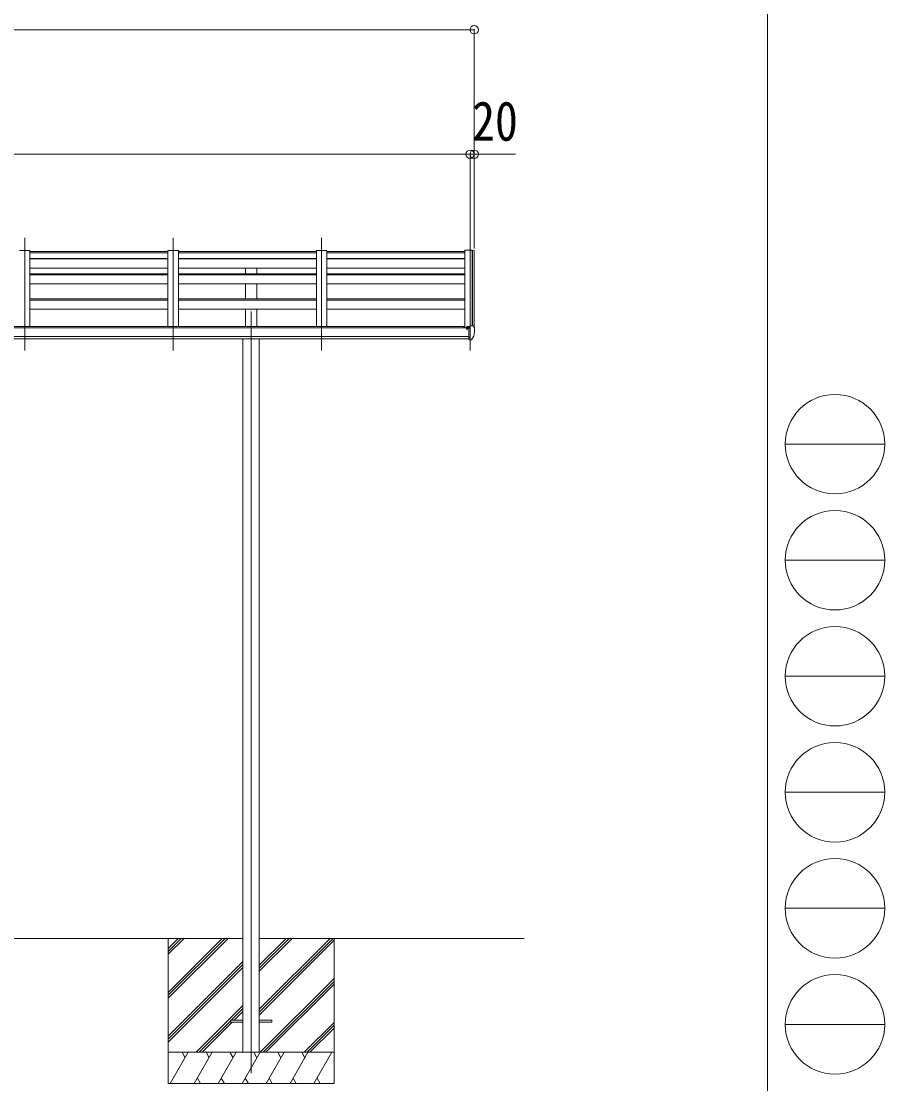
# Model space of a CAD drawing. Units: millimetres at full size, sheet at 1:40; details may follow other scales. Extents: x -11181 to 11305, y -7804 to 7716.
# Drawn here: x 7140 to 11305, y -4530 to 597 of the extents above; entities that cross this region are included whole.
import ezdxf
from ezdxf.enums import TextEntityAlignment as Align

# ---------------------------------------------------------------- set-up
doc = ezdxf.new("R2010")
doc.units = ezdxf.units.MM
doc.header["$LTSCALE"] = 40
doc.header["$PDMODE"] = 32
doc.header["$PDSIZE"] = 40
for name, color, linetype, lineweight in [('0-0_0', 7, 'Continuous', 9), ('0-1_本体', 4, 'Continuous', 9), ('0-2_部品', 7, 'Continuous', 9), ('0-8_PARTS2', 2, 'Continuous', 9), ('0-A_寸法', 6, 'Continuous', 9), ('F-0_240', 7, 'Continuous', 9)]:
    doc.layers.add(name, color=color, linetype=linetype, lineweight=lineweight)
doc.styles.add('ＭＳ ゴシック', font='')
doc.styles.get('ＭＳ ゴシック').set_extended_font_data('MS Gothic')

msp = doc.modelspace()

# ---------------------------------------------------------------- linework, layer by layer
at = {"layer": '0-0_0'}
for p, q in [((5388.21, -3828.41), (8209.21, -3828.41)), ((7848.71, -3828.41), (7848.71, -4528.41)), ((7848.71, -4089.14), (8109.44, -3828.41)), ((7848.71, -4103.28), (8123.58, -3828.41)), ((7848.71, -4117.42), (8137.72, -3828.41)), ((7848.71, -3905.29), (7925.59, -3828.41)), ((7848.71, -3891.15), (7911.45, -3828.41)), ((7848.71, -3877.01), (7897.3, -3828.41)), ((8288.21, -4170.14), (8629.94, -3828.41)), ((8288.21, -4184.28), (8644.08, -3828.41)), ((8288.21, -3986.29), (8446.09, -3828.41)), ((8288.21, -3972.15), (8431.95, -3828.41)), ((8288.21, -3958.01), (8417.8, -3828.41)), ((8288.21, -3828.41), (9566.27, -3828.41)), ((8288.21, -4198.42), (8648.71, -3837.92)), ((8648.71, -3828.41), (8648.71, -4528.41)), ((7848.71, -4301.27), (8209.21, -3940.77)), ((7848.71, -4315.41), (8209.21, -3954.91)), ((7848.71, -4329.55), (8209.21, -3969.06)), ((8292.07, -4378.41), (8648.71, -4021.77)), ((8306.21, -4378.41), (8648.71, -4035.91)), ((8320.35, -4378.41), (8648.71, -4050.05)), ((7983.7, -4378.41), (8209.21, -4152.9)), ((8152.35, -4223.9), (8209.21, -4167.04)), ((8166.49, -4223.9), (8209.21, -4181.19)), ((7997.84, -4378.41), (8148.71, -4227.54)), ((8011.98, -4378.41), (8157.49, -4232.9)), ((8504.2, -4378.41), (8648.71, -4233.9)), ((8518.34, -4378.41), (8648.71, -4248.04)), ((8532.48, -4378.41), (8648.71, -4262.19)), ((8648.71, -4378.41), (7848.71, -4378.41)), ((7859, -4528.41), (7945.6, -4378.41)), ((7930.6, -4404.39), (7915.6, -4378.41)), ((7974.47, -4528.41), (8061.07, -4378.41)), ((8046.07, -4404.39), (8031.07, -4378.41)), ((8089.94, -4528.41), (8176.54, -4378.41)), ((8161.54, -4404.39), (8146.54, -4378.41)), ((8205.41, -4528.41), (8292.01, -4378.41)), ((8277.01, -4404.39), (8262.01, -4378.41)), ((8320.88, -4528.41), (8407.48, -4378.41)), ((8392.48, -4404.39), (8377.48, -4378.41)), ((8436.35, -4528.41), (8522.95, -4378.41)), ((8492.95, -4378.41), (8507.95, -4404.39)), ((8551.82, -4528.41), (8638.42, -4378.41)), ((7989.47, -4502.43), (8004.46, -4528.41)), ((8104.94, -4502.43), (8119.94, -4528.41)), ((8220.41, -4502.43), (8235.4, -4528.41)), ((8335.88, -4502.43), (8350.87, -4528.41)), ((8451.35, -4502.43), (8466.34, -4528.41)), ((8566.82, -4502.43), (8581.81, -4528.41)), ((7848.71, -4528.41), (8648.71, -4528.41))]:
    msp.add_line(p, q, dxfattribs=at)
at = {"layer": '0-1_本体'}
for p, q in [((7131.71, -508.36), (7181.71, -508.36)), ((7181.71, -508.36), (7181.71, -875.95)), ((7847.71, -508.36), (7847.71, -875.95)), ((7847.71, -508.36), (7897.71, -508.36)), ((7897.71, -508.36), (7897.71, -875.95)), ((8563.71, -508.36), (8563.71, -875.95)), ((8563.71, -508.36), (8613.71, -508.36)), ((8613.71, -508.36), (8613.71, -875.95)), ((9279.71, -507.76), (9279.71, -882.48)), ((9315.63, -507.97), (9315.01, -509.59)), ((9315.71, -507.85), (9315.71, -872.68)), ((9323.76, -508.18), (9315.92, -507.77)), ((9324.7, -509.07), (9324.71, -879.22)), ((7181.71, -513.49), (7847.71, -513.49)), ((7181.71, -520.56), (7847.71, -520.56)), ((7181.71, -546.87), (7847.71, -546.87)), ((7181.71, -549.43), (7847.71, -549.43)), ((7897.71, -513.49), (8563.71, -513.49)), ((7897.71, -520.56), (8563.71, -520.56)), ((7897.71, -546.87), (8563.71, -546.87)), ((7897.71, -549.43), (8563.71, -549.43)), ((8613.71, -513.49), (9279.71, -513.49)), ((8613.71, -520.56), (9279.71, -520.56)), ((8613.71, -546.87), (9279.71, -546.87)), ((8613.71, -549.43), (9279.71, -549.43)), ((7181.71, -594.17), (7847.71, -594.17)), ((7897.71, -594.17), (8563.71, -594.17)), ((8221.21, -621.15), (8221.21, -594.17)), ((8276.21, -621.15), (8276.21, -594.17)), ((8613.71, -594.17), (9279.71, -594.17)), ((7181.71, -621.15), (7847.71, -621.15)), ((7181.71, -626.1), (7847.71, -626.1)), ((7897.71, -621.15), (8563.71, -621.15)), ((7897.71, -626.1), (8563.71, -626.1)), ((8613.71, -621.15), (9279.71, -621.15)), ((8613.71, -626.1), (9279.71, -626.1)), ((7181.71, -670.29), (7847.71, -670.29)), ((7897.71, -670.29), (8563.71, -670.29)), ((8221.21, -742.06), (8221.21, -670.29)), ((8276.21, -742.06), (8276.21, -670.29)), ((8613.71, -670.29), (9279.71, -670.29)), ((7181.71, -742.06), (7847.71, -742.06)), ((7181.71, -748.86), (7847.71, -748.86)), ((7897.71, -742.06), (8563.71, -742.06)), ((7897.71, -748.86), (8563.71, -748.86)), ((8613.71, -742.06), (9279.71, -742.06)), ((8613.71, -748.86), (9279.71, -748.86)), ((7181.71, -792.41), (7847.71, -792.41)), ((7897.71, -792.41), (8563.71, -792.41)), ((8221.21, -875.95), (8221.21, -792.41)), ((8276.21, -875.95), (8276.21, -792.41)), ((8613.71, -792.41), (9279.71, -792.41)), ((4299.21, -882.48), (9298.21, -882.48)), ((4322.71, -875.95), (9274.71, -875.95)), ((9274.71, -882.48), (9274.71, -875.95)), ((9298.21, -923.88), (4299.21, -923.88)), ((4299.21, -935.73), (9298.21, -935.66)), ((8209.21, -936.02), (8209.21, -4378.43)), ((8288.21, -936.02), (8288.21, -4378.43))]:
    msp.add_line(p, q, dxfattribs=at)
msp.add_lwpolyline([(9315.01, -872.68), (9315.01, -507.76), (9279.71, -507.76)], dxfattribs=at)
msp.add_circle((9290.73, -887.39), 3, dxfattribs=at)
for centre, radius, start, end in [((9315.91, -508.07), 0.301, 87.13321, 158.93673), ((9323.71, -509.18), 1, 6.67014, 87)]:
    msp.add_arc(centre, radius, start, end, dxfattribs=at)
at = {"layer": '0-2_部品'}
for p, q in [((9288.21, -878.53), (9288.21, -882.48)), ((9303.21, -877.36), (9289.21, -877.42)), ((9292.71, -877.4), (9292.71, -875.51)), ((9293.21, -887.59), (9292.91, -887.59)), ((9293.73, -887.59), (9293.21, -887.59)), ((9293.53, -875.09), (9303.21, -874.37)), ((9298.21, -882.41), (9304.71, -882.01)), ((9303.21, -873.59), (9304.71, -873.59)), ((9303.21, -873.59), (9303.21, -879.76)), ((9304.71, -941.18), (9304.71, -872.68)), ((9319.8, -873.24), (9323.86, -879.05)), ((9326.71, -882.05), (9326.71, -882.68)), ((9298.21, -937.98), (9303.71, -937.98)), ((9304.21, -938.98), (9303.71, -937.98)), ((9304.71, -938.98), (9304.21, -938.98)), ((9306.21, -941.08), (9304.71, -941.18)), ((9306.21, -941.08), (9309.92, -940.86)), ((9312.33, -939.36), (9322.08, -923.98))]:
    msp.add_line(p, q, dxfattribs=at)
at = {"layer": '0-2_部品', "color": 4}
for p, q in [((8209.21, -4223.9), (8148.71, -4223.9)), ((8148.71, -4223.9), (8148.71, -4232.9)), ((8209.21, -4232.9), (8148.71, -4232.9)), ((8348.71, -4223.9), (8288.21, -4223.9)), ((8348.71, -4232.9), (8288.21, -4232.9)), ((8348.71, -4223.9), (8348.71, -4232.9))]:
    msp.add_line(p, q, dxfattribs=at)
at = {"layer": '0-2_部品'}
for points in [[(9288.21, -885.98), (9288.21, -887.59), (9287.73, -887.59)], [(9292.91, -886.4), (9292.91, -887.59), (9288.21, -887.59)], [(9293.53, -875.09), (9293.36, -875.11), (9293.21, -875.14), (9293.06, -875.18), (9292.94, -875.24), (9292.84, -875.3), (9292.77, -875.36), (9292.72, -875.43), (9292.71, -875.51)], [(9298.21, -937.98), (9298.21, -879.76), (9303.21, -879.76)], [(9304.71, -872.68), (9316.71, -872.68), (9319.04, -872.82)], [(9304.71, -927.29), (9301.54, -926.88), (9298.21, -926.45)]]:
    msp.add_lwpolyline(points, dxfattribs=at)
for centre, radius, start, end in [((9290.71, -887.59), 2.5, 28.35764, 180), ((9290.71, -887.59), 2.5, 0, 28.35764), ((9318.98, -873.82), 1, 35, 86.5), ((9134.22, -882.67), 192.49, 347.8767, 359.9992), ((9323.71, -882.05), 3, 0, 87), ((9309.73, -937.86), 3, 273.5, 330), ((9319.48, -922.48), 3, 330, 348.16652)]:
    msp.add_arc(centre, radius, start, end, dxfattribs=at)
msp.add_ellipse((9289.21, -878.52), major_axis=(0.02, 1.1), ratio=0.906239, start_param=0.0206394, end_param=1.5914357, dxfattribs=at)
at = {"layer": '0-8_PARTS2'}
for p, q in [((7156.71, -992), (7156.71, -448.16)), ((7872.71, -992), (7872.71, -448.16)), ((8588.71, -992), (8588.71, -448.16)), ((9304.71, -472.72), (9304.71, -992)), ((8248.71, -803.2), (8248.71, -4478.43))]:
    msp.add_line(p, q, dxfattribs=at)
at = {"layer": '0-A_寸法'}
for p, q in [((-739.29, 556.34), (9324.7, 556.34)), ((9324.7, 556.34), (9324.7, -44.52)), ((9304.7, -44.52), (4292.71, -44.52)), ((9304.7, -44.52), (9304.7, -500.09)), ((9304.7, -44.52), (9304.7, -500.09)), ((9304.7, -44.52), (9324.7, -44.52)), ((9324.7, -44.52), (9324.7, -500.09)), ((9324.7, -44.52), (9524.7, -44.52))]:
    msp.add_line(p, q, dxfattribs=at)
for p in [(9324.7, 556.34), (9304.7, -44.52), (9324.7, -44.52)]:
    msp.add_point(p, dxfattribs=at)
at = {"layer": 'F-0_240', "color": 5}
msp.add_line((10739.39, 7716.46), (10739.39, -7803.54), dxfattribs=at)
at = {"layer": 'F-0_240', "color": 4}
for p, q in [((10824.88, -1443.54), (11304.88, -1443.54)), ((10824.88, -2003.54), (11304.88, -2003.54)), ((10824.88, -2563.54), (11304.88, -2563.54)), ((10824.88, -3123.54), (11304.88, -3123.54)), ((10824.88, -3683.54), (11304.88, -3683.54)), ((10824.88, -4243.54), (11304.88, -4243.54))]:
    msp.add_line(p, q, dxfattribs=at)
for centre in [(11064.88, -1443.54), (11064.88, -2003.54), (11064.88, -2563.54), (11064.88, -3123.54), (11064.88, -3683.54), (11064.88, -4243.54)]:
    msp.add_circle(centre, 240, dxfattribs=at)

# ---------------------------------------------------------------- texts
at = {"layer": '0-A_寸法', "color": 7, "style": 'ＭＳ ゴシック', "width": 0.85}
msp.add_text('20', height=190.6, dxfattribs=at).set_placement((9314.7, -36.52), align=Align.BOTTOM_LEFT)

doc.saveas('drawing.dxf')
